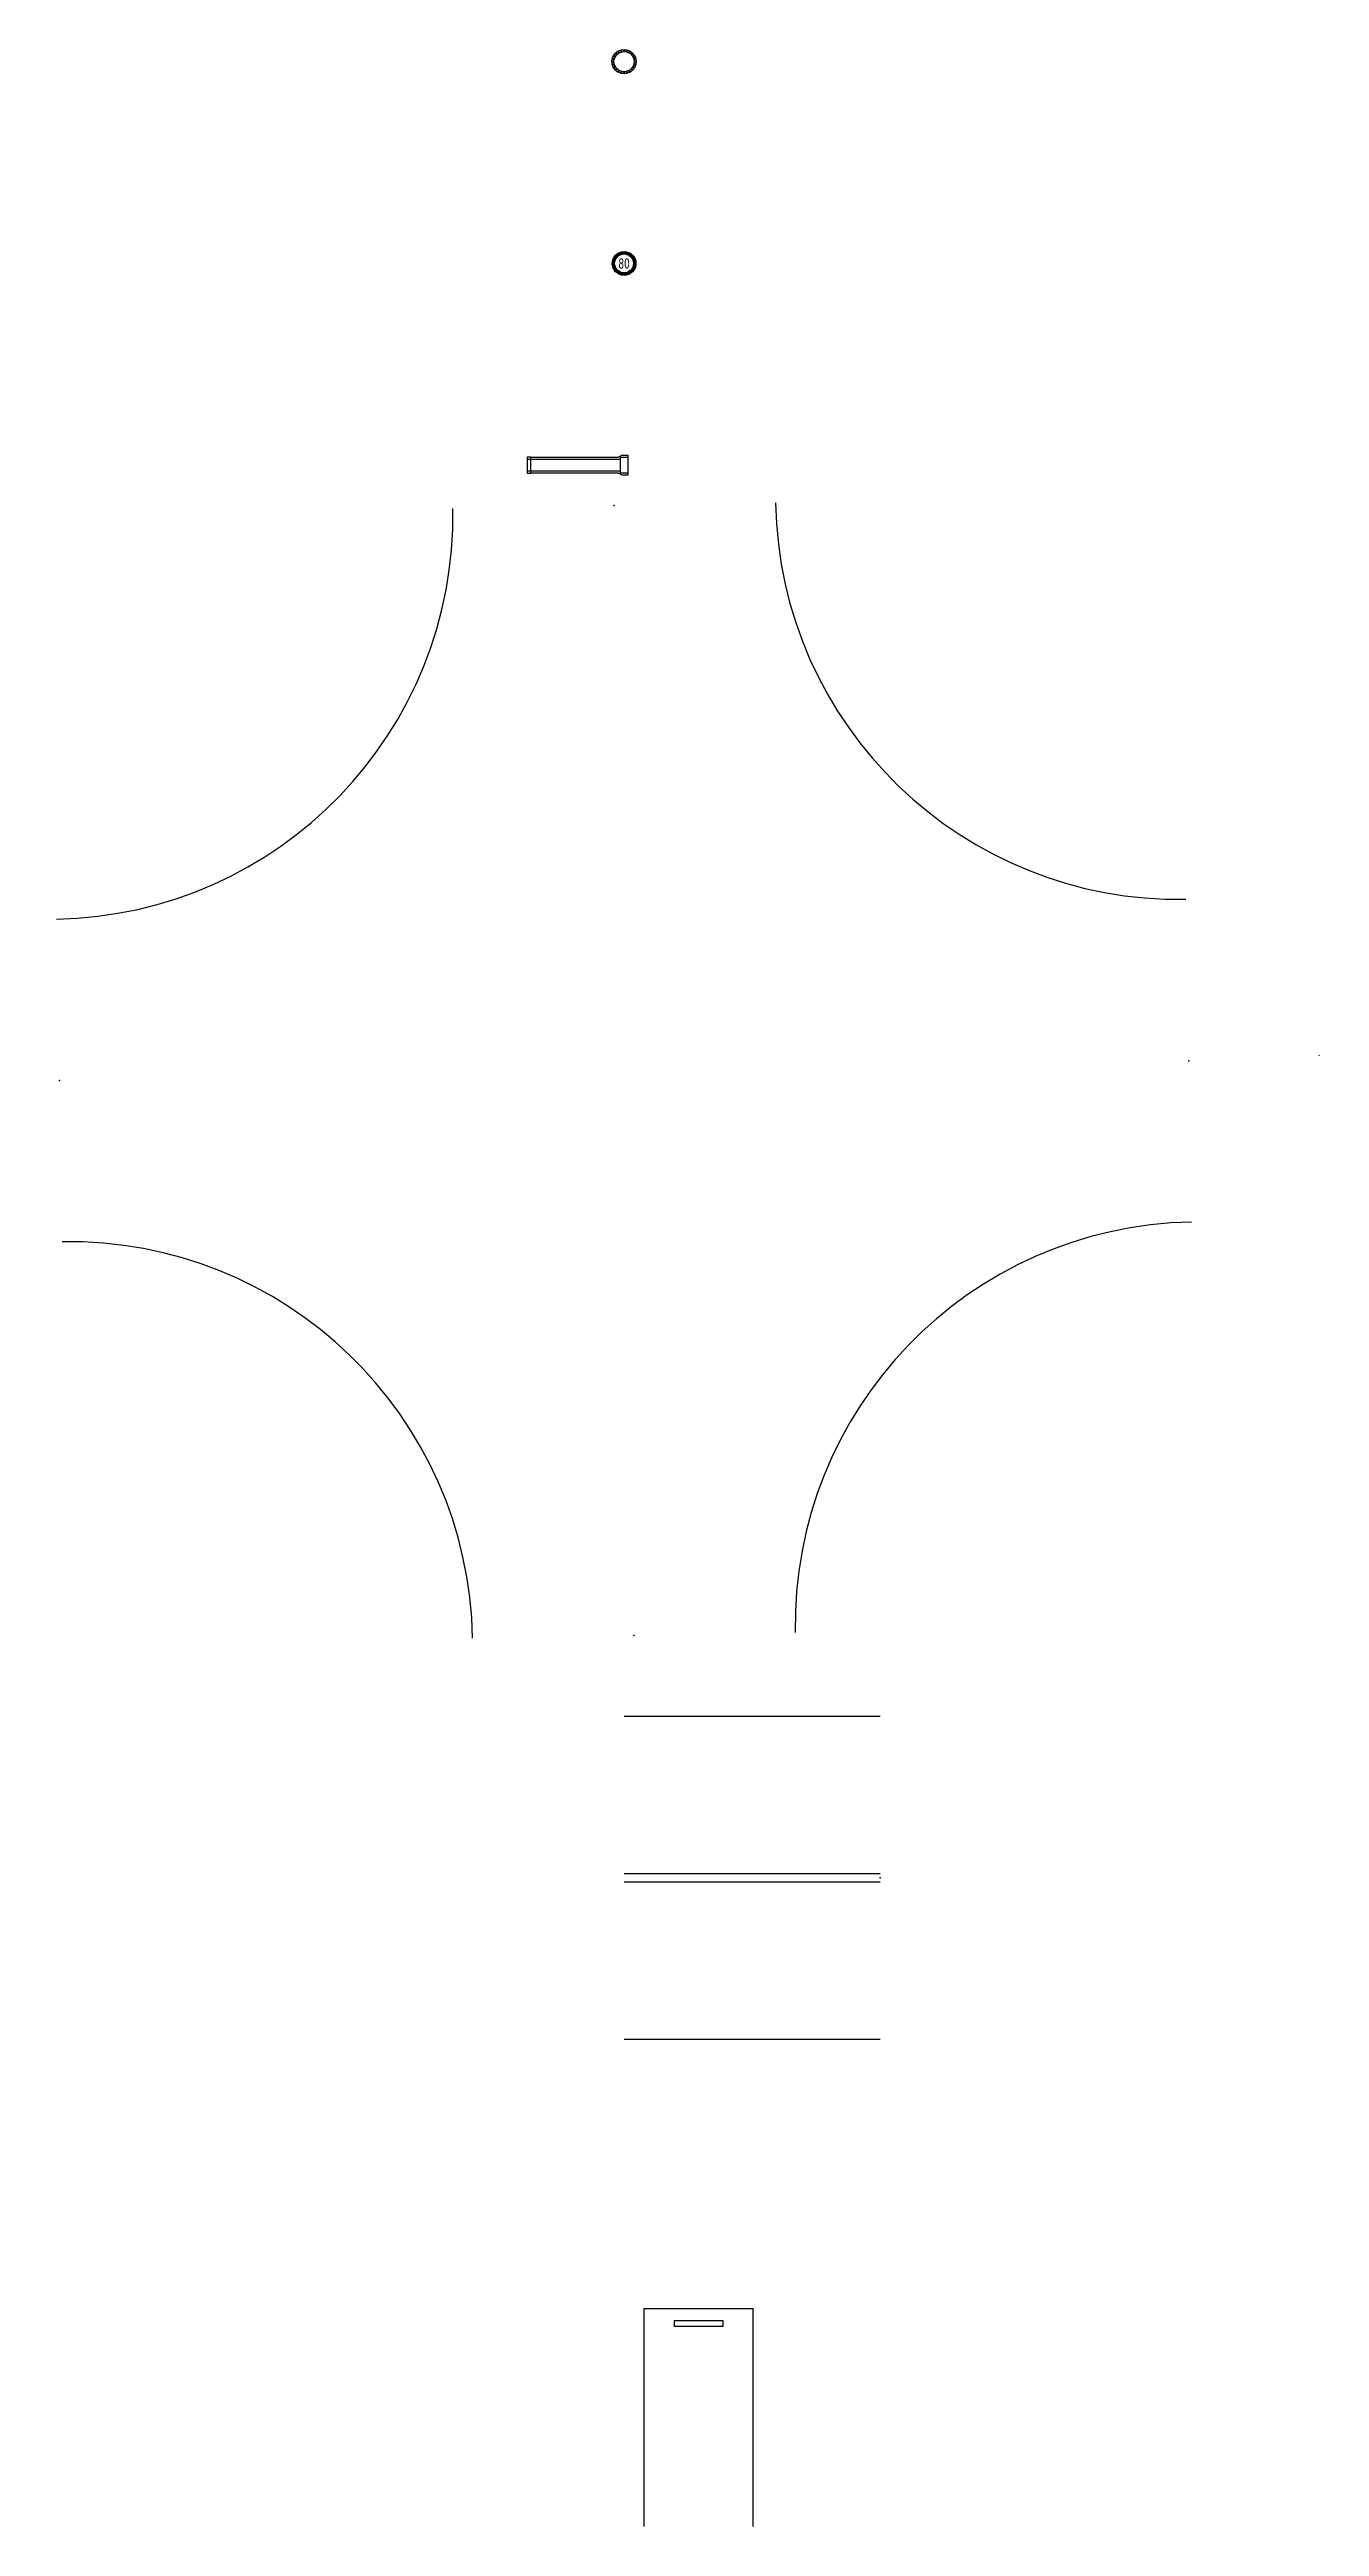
# Model space of a CAD drawing. Header units: inches. Extents: x -570 to 690, y -643 to 1812.
import ezdxf
from ezdxf.enums import TextEntityAlignment as Align

# ---------------------------------------------------------------- set-up
doc = ezdxf.new("R2010")
doc.units = ezdxf.units.IN
doc.header["$MEASUREMENT"] = 0
doc.linetypes.add('HIDDENX2', pattern=[0.75, 0.5, -0.25])
doc.layers.add('0 @ 1', color=7, linetype='Continuous')
doc.styles.add('Tahoma', font='TAHOMA.TTF')

# ---------------------------------------------------------------- blocks, each defined once
blk = doc.blocks.new('*U8')
for p, q in [((0, 160), (254, 160)), ((0, 4), (254, 4)), ((0, -4), (254, -4)), ((0, -160), (254, -160))]:
    blk.add_line(p, q)
blk.add_point((254, 0))
blk = doc.blocks.new('Road Intersection - Imperial')
for centre, start, end in [((-560, 560), 270, 0), ((560, 560), 180, 270), ((-560, -560), 0, 90), ((560, -560), 90, 180)]:
    blk.add_arc(centre, 400, start, end)
for p in [(0, 560), (-560, 0), (560, 0), (0, -560)]:
    blk.add_point(p)
blk = doc.blocks.new('*U9')
h = blk.add_hatch(color=1)
edge = h.paths.add_edge_path()
edge.add_arc((0, 0), 11.8, 0, 360)
edge = h.paths.add_edge_path(flags=16)
edge.add_arc((0, 0), 9.35, 0, 360)
for radius in [11.8, 11.8, 9.35]:
    blk.add_circle((0, 0), radius)
at = {"style": 'Tahoma', "width": 0.75, "flags": 8}
blk.add_attdef('Speed Limit', text='', height=10, dxfattribs=at).set_placement((0, 0), align=Align.MIDDLE_CENTER)
blk = doc.blocks.new('*U15')
for p, q in [((-92.4, 8), (-96, 8)), ((-96, 8), (-96, -8)), ((-92.4, -8), (-92.4, 8)), ((-96, -8), (-92.4, -8))]:
    blk.add_line(p, q)
at = {"linetype": 'HIDDENX2'}
for p, q in [((-96, 6), (-3.6, 6)), ((-3.6, 8), (3.6, 8)), ((-3.6, -8), (-3.6, 8)), ((-3.6, -6), (-96, -6)), ((3.6, -8), (-3.6, -8))]:
    blk.add_line(p, q, dxfattribs=at)
for points in [[(-92.4, 8), (-5.6, 8)], [(-2, 10), (-5.6, 8)], [(-2, 10), (3.6, 10), (3.6, -10), (-2, -10)], [(-5.6, -8), (-92.4, -8)], [(-2, -10), (-5.6, -8)]]:
    blk.add_lwpolyline(points)
blk = doc.blocks.new('*B6')
at = {"color": 0, "linetype": 'Continuous'}
for p, q in [((-11, 6), (0, 13)), ((-11, -6), (-11, 6)), ((11, 6), (0, 13)), ((11, -6), (11, 6)), ((-11, -6), (0, -13)), ((11, -6), (0, -13))]:
    blk.add_line(p, q, dxfattribs=at)
for radius in [11.2, 4.69]:
    blk.add_circle((0, 0), radius, dxfattribs=at)
blk.add_arc((0, 0), 7, 250, 160, dxfattribs=at)
blk = doc.blocks.new('Manhole - Imperial')
for radius in [12, 10]:
    blk.add_circle((0, 0), radius)
at = {"zscale": 0.03937007874015748}
for p, xscale, yscale, rotation in [((-11, 0), 0.03937007874015748, 0.03937007874015748, 180), ((-10.6, 2.8), 0.03937007874015748, 0.03937007874015748, 165), ((-9.5, 5.5), 0.03937007874015748, 0.03937007874015748, 150), ((-7.8, 7.8), 0.03937007874015748, 0.03937007874015748, 135), ((-5.5, 9.5), 0.03937007874015747, 0.03937007874015747, 120), ((-2.8, 10.6), 0.03937007874015748, 0.03937007874015748, 105), ((0, 11), 0.03937007874015748, 0.03937007874015748, 89.99999999999999), ((2.8, 10.6), 0.03937007874015748, 0.03937007874015748, 74.99999999999999), ((5.5, 9.5), 0.03937007874015748, 0.03937007874015748, 59.99999999999999), ((7.8, 7.8), 0.03937007874015748, 0.03937007874015748, 45), ((9.5, 5.5), 0.03937007874015748, 0.03937007874015748, 30), ((10.6, 2.8), 0.03937007874015748, 0.03937007874015748, 15), ((-10.6, -2.8), 0.03937007874015749, 0.03937007874015749, 195), ((-9.5, -5.5), 0.03937007874015748, 0.03937007874015748, 210.0000000000001), ((-7.8, -7.8), 0.03937007874015748, 0.03937007874015748, 225.0000000000001), ((-5.5, -9.5), 0.03937007874015748, 0.03937007874015748, 240), ((-2.8, -10.6), 0.03937007874015748, 0.03937007874015748, 255), ((0, -11), 0.03937007874015748, 0.03937007874015748, 270), ((2.8, -10.6), 0.03937007874015748, 0.03937007874015748, 285), ((5.5, -9.5), 0.03937007874015748, 0.03937007874015748, 299.9999999999999), ((7.8, -7.8), 0.03937007874015749, 0.03937007874015749, 314.9999999999999), ((9.5, -5.5), 0.03937007874015748, 0.03937007874015748, 329.9999999999999), ((10.6, -2.8), 0.03937007874015749, 0.03937007874015749, 344.9999999999999)]:
    blk.add_blockref('*B6', p, dxfattribs=dict(at, xscale=xscale, yscale=yscale, rotation=rotation))
at = {"xscale": 0.03937007874015748, "yscale": 0.03937007874015748, "zscale": 0.03937007874015748}
blk.add_blockref('*B6', (11, 0), dxfattribs=at)
blk = doc.blocks.new('Bore - Imperial')
at = {"color": 0, "linetype": 'ByBlock', "lineweight": -2}
for p, q in [((0.09375, 0.09375), (-0.09375, -0.09375)), ((0.09375, -0.09375), (-0.09375, 0.09375))]:
    blk.add_line(p, q, dxfattribs=at)
blk.add_circle((0, 0), 0.0625, dxfattribs=at)
blk = doc.blocks.new('PVI - Imperial')
at = {"color": 0, "linetype": 'ByBlock', "lineweight": -2}
blk.add_lwpolyline([(-0.1, 0), (0, 0.1), (0.1, 0)], close=True, dxfattribs=at)
blk.add_circle((0, 0), 0.0156, dxfattribs=at)
blk = doc.blocks.new('Station - Imperial')
at = {"color": 0, "linetype": 'ByBlock', "lineweight": -2}
blk.add_attdef('STATION', text='', height=0.125, dxfattribs=at).set_placement((0, 0.09375), align=Align.CENTER)
blk = doc.blocks.new('*U14')
for p, q in [((0, -216), (0, 0)), ((0, 0), (108, 0)), ((108, -216), (108, 0))]:
    blk.add_line(p, q)
blk.add_lwpolyline([(30, -12), (78, -12), (78, -18), (30, -18)], close=True)

msp = doc.modelspace()

# ---------------------------------------------------------------- block references
for name, p in [('Manhole - Imperial', (0, 1800)), ('*U15', (0, 1400)), ('*U8', (0, 0)), ('*U14', (20.1, -427))]:
    msp.add_blockref(name, p)
at = {"rotation": 1}
msp.add_blockref('Road Intersection - Imperial', (0, 800), dxfattribs=at)
at = {"layer": '0 @ 1'}
msp.add_blockref('*U9', (0, 1600), dxfattribs=at).add_auto_attribs({'Speed Limit': '80'})
for name, p in [('Bore - Imperial', (689.2, 815.6)), ('PVI - Imperial', (689.2, 815))]:
    msp.add_blockref(name, p, dxfattribs=at)
ref = msp.add_blockref('Station - Imperial', (689.3, 814.2), dxfattribs=at)
ref.add_attrib('STATION', '00+00', dxfattribs={"layer": '0', "height": 0.125}).set_placement((689.3, 814.3), align=Align.CENTER)

doc.saveas('drawing.dxf')
